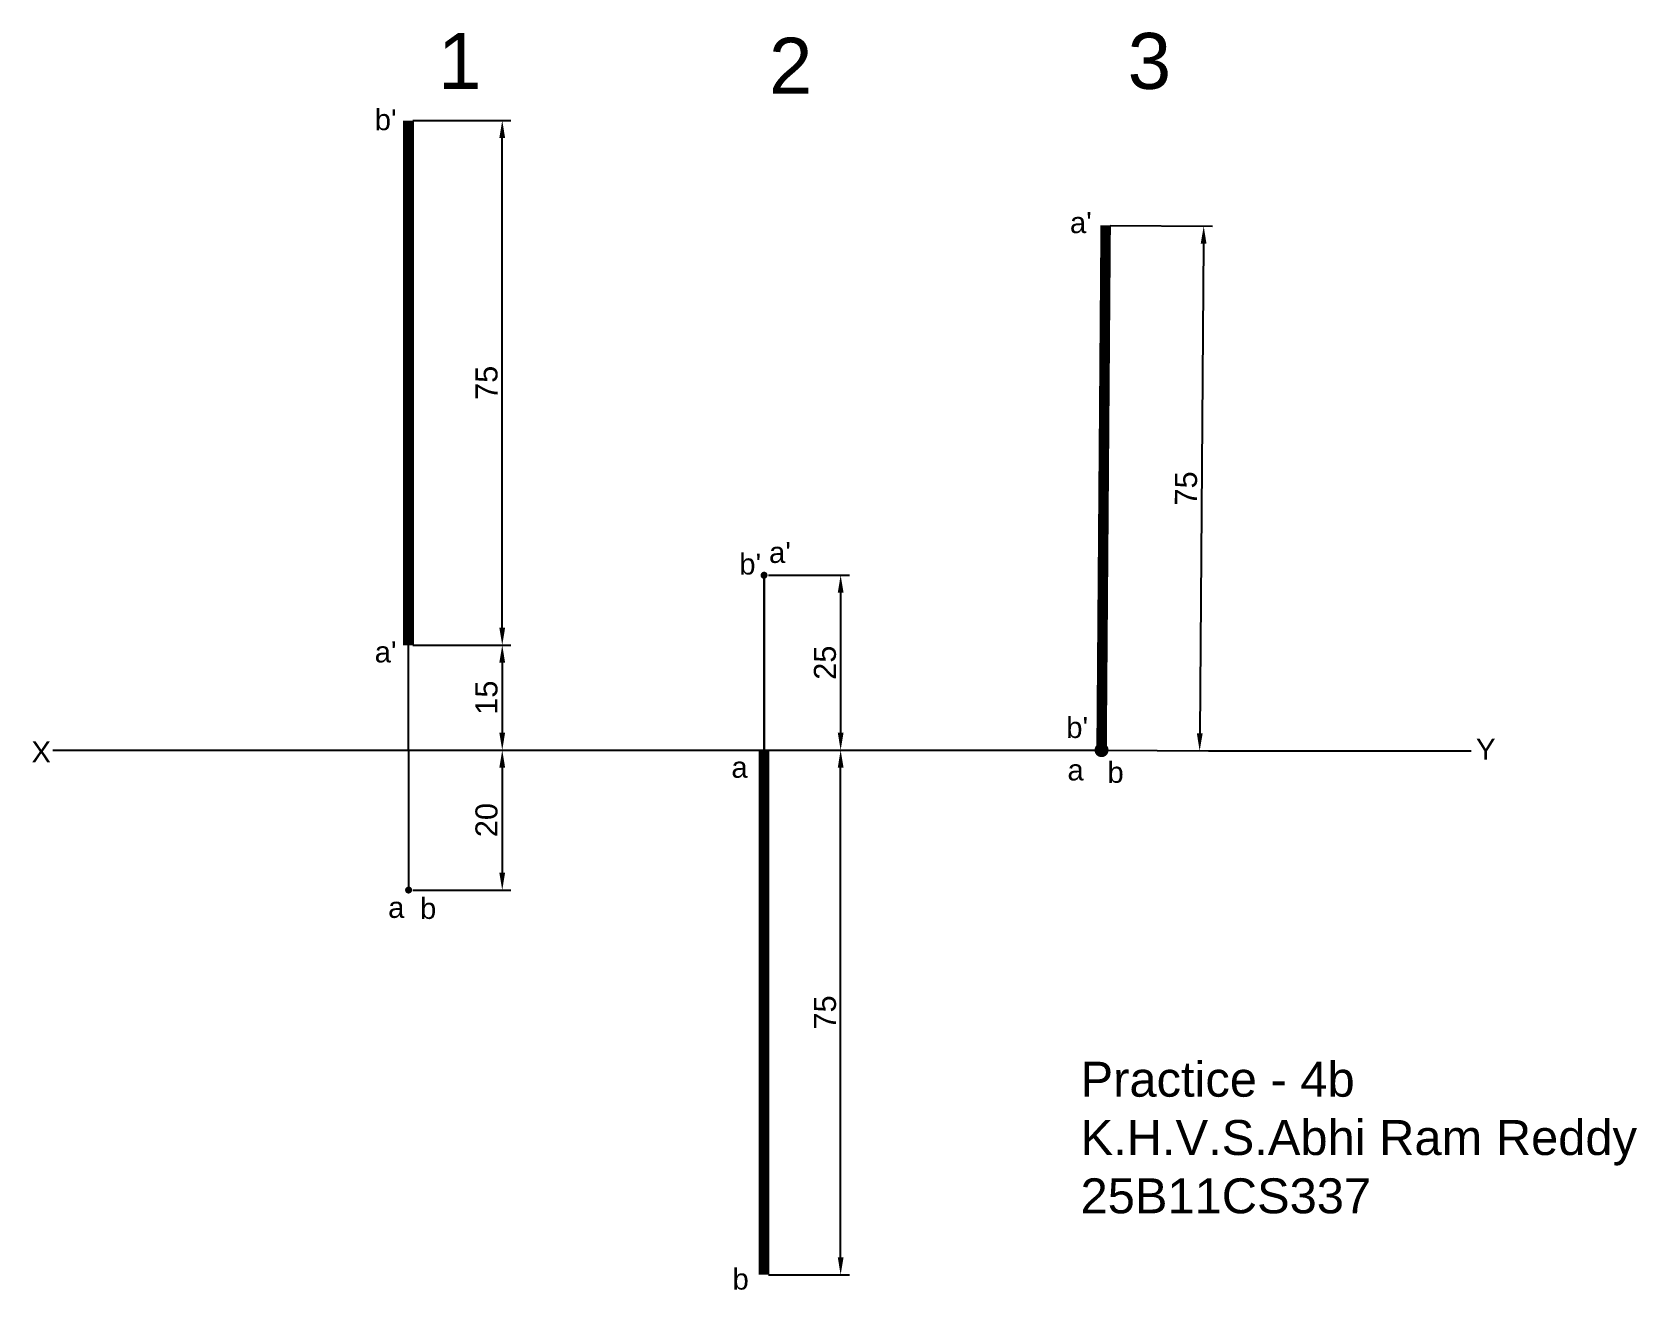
# Model space of a CAD drawing. Header units: millimetres. Extents: x 47 to 277, y 73 to 253.
import ezdxf

# ---------------------------------------------------------------- set-up
doc = ezdxf.new("R2010")
doc.units = ezdxf.units.MM
doc.styles.get("Standard").update_dxf_attribs({"font": 'arial.ttf'})
doc.dimstyles.new('ISO-25', dxfattribs={"dimtxt": 3.15, "dimasz": 2.5, "dimexe": 1.25, "dimexo": 0.625, "dimtad": 1, "dimtxsty": 'Standard', "dimcen": 3, "dimadec": 0, "dimazin": 0, "dimtfac": 1, "dimtmove": 0, "dimatfit": 3, "dimfxl": 1, "dimarcsym": 0})

# ---------------------------------------------------------------- blocks, each defined once
blk = doc.blocks.new('*D1')
at = {"color": 0, "lineweight": -2, "transparency": 16777216}
for p, q in [((101.57, 240.38), (115.59, 240.38)), ((114.34, 167.88), (114.34, 237.88)), ((101.57, 165.38), (115.59, 165.38))]:
    blk.add_line(p, q, dxfattribs=at)
at = {"color": 0, "transparency": 16777216}
for points in [[(113.92, 237.88), (114.75, 237.88), (114.34, 240.38)], [(113.92, 167.88), (114.75, 167.88), (114.34, 165.38)]]:
    blk.add_solid(points, dxfattribs=at)
at = {"layer": 'Defpoints', "color": 0, "transparency": 16777216}
for p in [(100.94, 240.38), (114.34, 240.38), (100.94, 165.38)]:
    blk.add_point(p, dxfattribs=at)
at = {"color": 0, "transparency": 16777216, "insert": (112.11, 202.88), "char_height": 3.15, "attachment_point": 5, "rotation": 90}
blk.add_mtext('75', dxfattribs=at)
blk = doc.blocks.new('*D2')
at = {"color": 0, "lineweight": -2, "transparency": 16777216}
for p, q in [((101.57, 165.38), (115.59, 165.38)), ((114.34, 162.88), (114.34, 152.88)), ((101.57, 150.38), (115.59, 150.38))]:
    blk.add_line(p, q, dxfattribs=at)
at = {"color": 0, "transparency": 16777216}
for points in [[(113.92, 162.88), (114.75, 162.88), (114.34, 165.38)], [(113.92, 152.88), (114.75, 152.88), (114.34, 150.38)]]:
    blk.add_solid(points, dxfattribs=at)
at = {"layer": 'Defpoints', "color": 0, "transparency": 16777216}
for p in [(100.94, 165.38), (100.94, 150.38), (114.34, 150.38)]:
    blk.add_point(p, dxfattribs=at)
at = {"color": 0, "transparency": 16777216, "insert": (112.1, 157.88), "char_height": 3.15, "attachment_point": 5, "rotation": 90}
blk.add_mtext('15', dxfattribs=at)
blk = doc.blocks.new('*D3')
at = {"color": 0, "lineweight": -2, "transparency": 16777216}
for p, q in [((101.57, 150.38), (115.59, 150.38)), ((114.34, 147.88), (114.34, 132.88)), ((101.57, 130.38), (115.59, 130.38))]:
    blk.add_line(p, q, dxfattribs=at)
at = {"color": 0, "transparency": 16777216}
for points in [[(113.92, 147.88), (114.75, 147.88), (114.34, 150.38)], [(113.92, 132.88), (114.75, 132.88), (114.34, 130.38)]]:
    blk.add_solid(points, dxfattribs=at)
at = {"layer": 'Defpoints', "color": 0, "transparency": 16777216}
for p in [(100.94, 150.38), (100.94, 130.38), (114.34, 130.38)]:
    blk.add_point(p, dxfattribs=at)
at = {"color": 0, "transparency": 16777216, "insert": (112.1, 140.38), "char_height": 3.15, "attachment_point": 5, "rotation": 90}
blk.add_mtext('20', dxfattribs=at)
blk = doc.blocks.new('*D4')
at = {"color": 0, "lineweight": -2, "transparency": 16777216}
for p, q in [((152.4, 175.38), (163.98, 175.38)), ((162.73, 172.88), (162.73, 152.88)), ((152.4, 150.38), (163.98, 150.38))]:
    blk.add_line(p, q, dxfattribs=at)
at = {"color": 0, "transparency": 16777216}
for points in [[(162.32, 172.88), (163.15, 172.88), (162.73, 175.38)], [(162.32, 152.88), (163.15, 152.88), (162.73, 150.38)]]:
    blk.add_solid(points, dxfattribs=at)
at = {"layer": 'Defpoints', "color": 0, "transparency": 16777216}
for p in [(151.78, 175.38), (151.78, 150.38), (162.73, 150.38)]:
    blk.add_point(p, dxfattribs=at)
at = {"color": 0, "transparency": 16777216, "insert": (160.5, 162.88), "char_height": 3.15, "attachment_point": 5, "rotation": 90}
blk.add_mtext('25', dxfattribs=at)
blk = doc.blocks.new('*D5')
at = {"color": 0, "lineweight": -2, "transparency": 16777216}
for p, q in [((152.4, 150.38), (163.98, 150.38)), ((162.73, 77.88), (162.73, 147.88)), ((152.4, 75.38), (163.98, 75.38))]:
    blk.add_line(p, q, dxfattribs=at)
at = {"color": 0, "transparency": 16777216}
for points in [[(162.32, 147.88), (163.15, 147.88), (162.73, 150.38)], [(162.32, 77.88), (163.15, 77.88), (162.73, 75.38)]]:
    blk.add_solid(points, dxfattribs=at)
at = {"layer": 'Defpoints', "color": 0, "transparency": 16777216}
for p in [(151.78, 150.38), (162.73, 150.38), (151.78, 75.38)]:
    blk.add_point(p, dxfattribs=at)
at = {"color": 0, "transparency": 16777216, "insert": (160.51, 112.88), "char_height": 3.15, "attachment_point": 5, "rotation": 90}
blk.add_mtext('75', dxfattribs=at)
blk = doc.blocks.new('*D6')
at = {"color": 0, "lineweight": -2, "transparency": 16777216}
for p, q in [((201.26, 225.38), (215.9, 225.26)), ((214.63, 222.77), (214.09, 152.77)), ((200.67, 150.38), (215.32, 150.26))]:
    blk.add_line(p, q, dxfattribs=at)
at = {"color": 0, "transparency": 16777216}
for points in [[(214.22, 222.77), (215.05, 222.77), (214.65, 225.27)], [(213.67, 152.78), (214.5, 152.77), (214.07, 150.27)]]:
    blk.add_solid(points, dxfattribs=at)
at = {"layer": 'Defpoints', "color": 0, "transparency": 16777216}
for p in [(200.63, 225.38), (200.05, 150.38), (214.07, 150.27)]:
    blk.add_point(p, dxfattribs=at)
at = {"color": 0, "transparency": 16777216, "insert": (212.13, 187.79), "char_height": 3.15, "attachment_point": 5, "rotation": 89.5533}
blk.add_mtext('75', dxfattribs=at)

msp = doc.modelspace()

# ---------------------------------------------------------------- linework, layer by layer
for p, q in [((151.778, 150.383), (151.778, 175.383)), ((151.778, 175.383), (151.778, 150.383)), ((100.944, 150.383), (100.944, 165.383)), ((50.067, 150.383), (200.045, 150.383)), ((100.944, 150.383), (100.944, 130.383)), ((215.318, 150.263), (252.897, 150.263))]:
    msp.add_line(p, q)
for points, const_width in [([(100.944, 165.383), (100.944, 240.383)], 1.55), ([(200.045, 150.383), (200.63, 225.38)], 1.5), ([(151.778, 150.383), (151.778, 75.383)], 1.5)]:
    msp.add_lwpolyline(points, dxfattribs=dict(const_width=const_width))
for points, const_width in [([(151.528, 175.383, 1), (152.028, 175.383, 1)], 0.5), ([(199.545, 150.383, 1), (200.545, 150.383, 1)], 1), ([(199.795, 150.383, 1), (200.295, 150.383, 1)], 0.5), ([(100.694, 130.383, 1), (101.194, 130.383, 1)], 0.5)]:
    msp.add_lwpolyline(points, format="xyb", close=True, dxfattribs=dict(const_width=const_width))

# ---------------------------------------------------------------- texts
at = {"attachment_point": 1}
for s, width, insert, char_height in [('1', 15.39668, (105.142, 252.9), 8), ('3', 15.39668, (203.777, 252.9), 8), ('2', 15.39668, (152.479, 252.215), 8), ("b'", 6.96541, (96.1, 241.998), 3), ("a'", 6.96541, (195.515, 227.289), 3), ("a'", 6.96541, (152.487, 180.144), 3), ("b'", 6.96541, (148.236, 178.482), 3), ("a'", 6.96541, (96.093, 165.919), 3), ("b'", 6.96541, (194.992, 155.115), 3), ('X', 6.96541, (47.011, 151.616), 3), ('Y', 6.96541, (253.588, 151.997), 3), ('a', 6.96541, (147.107, 149.433), 3), ('a', 6.96541, (195.165, 149.053), 3), ('b', 6.96541, (200.886, 148.706), 3), ('a', 6.96541, (98.022, 129.4), 3), ('b', 6.96541, (102.578, 129.256), 3), ('Practice - 4b\\PK.H.V.S.Abhi Ram Reddy\\P25B11CS337', 162.55, (197.04, 105.842), 5), ('b', 6.96541, (147.268, 76.269), 3)]:
    msp.add_mtext_dynamic_manual_height_columns(s, width=width, gutter_width=12.5, heights=[0], dxfattribs=dict(at, insert=insert, char_height=char_height))

# ---------------------------------------------------------------- dimensions: what is measured, and where the dimension line sits
for base, p1, p2, picture, middle in [((114.337, 240.383), (100.944, 165.383), (100.944, 240.383), '*D1', (112.11, 202.883)), ((162.732, 150.383), (151.778, 175.383), (151.778, 150.383), '*D4', (160.499, 162.883)), ((114.338, 150.383), (100.944, 165.383), (100.944, 150.383), '*D2', (112.104, 157.883)), ((114.338, 130.383), (100.944, 150.383), (100.944, 130.383), '*D3', (112.104, 140.383)), ((162.732, 150.383), (151.778, 75.383), (151.778, 150.383), '*D5', (160.505, 112.883))]:
    dim = msp.add_linear_dim(base=base, p1=p1, p2=p2, angle=90, dimstyle='ISO-25')
    dim.commit()
    dim.dimension.update_dxf_attribs({"geometry": picture, "text_midpoint": middle})
dim = msp.add_aligned_dim(p1=(200.63, 225.38), p2=(200.045, 150.383), distance=14.023, dimstyle='ISO-25')
dim.commit()
dim.dimension.update_dxf_attribs({"geometry": '*D6', "text_midpoint": (212.133, 187.789)})

doc.saveas('drawing.dxf')
